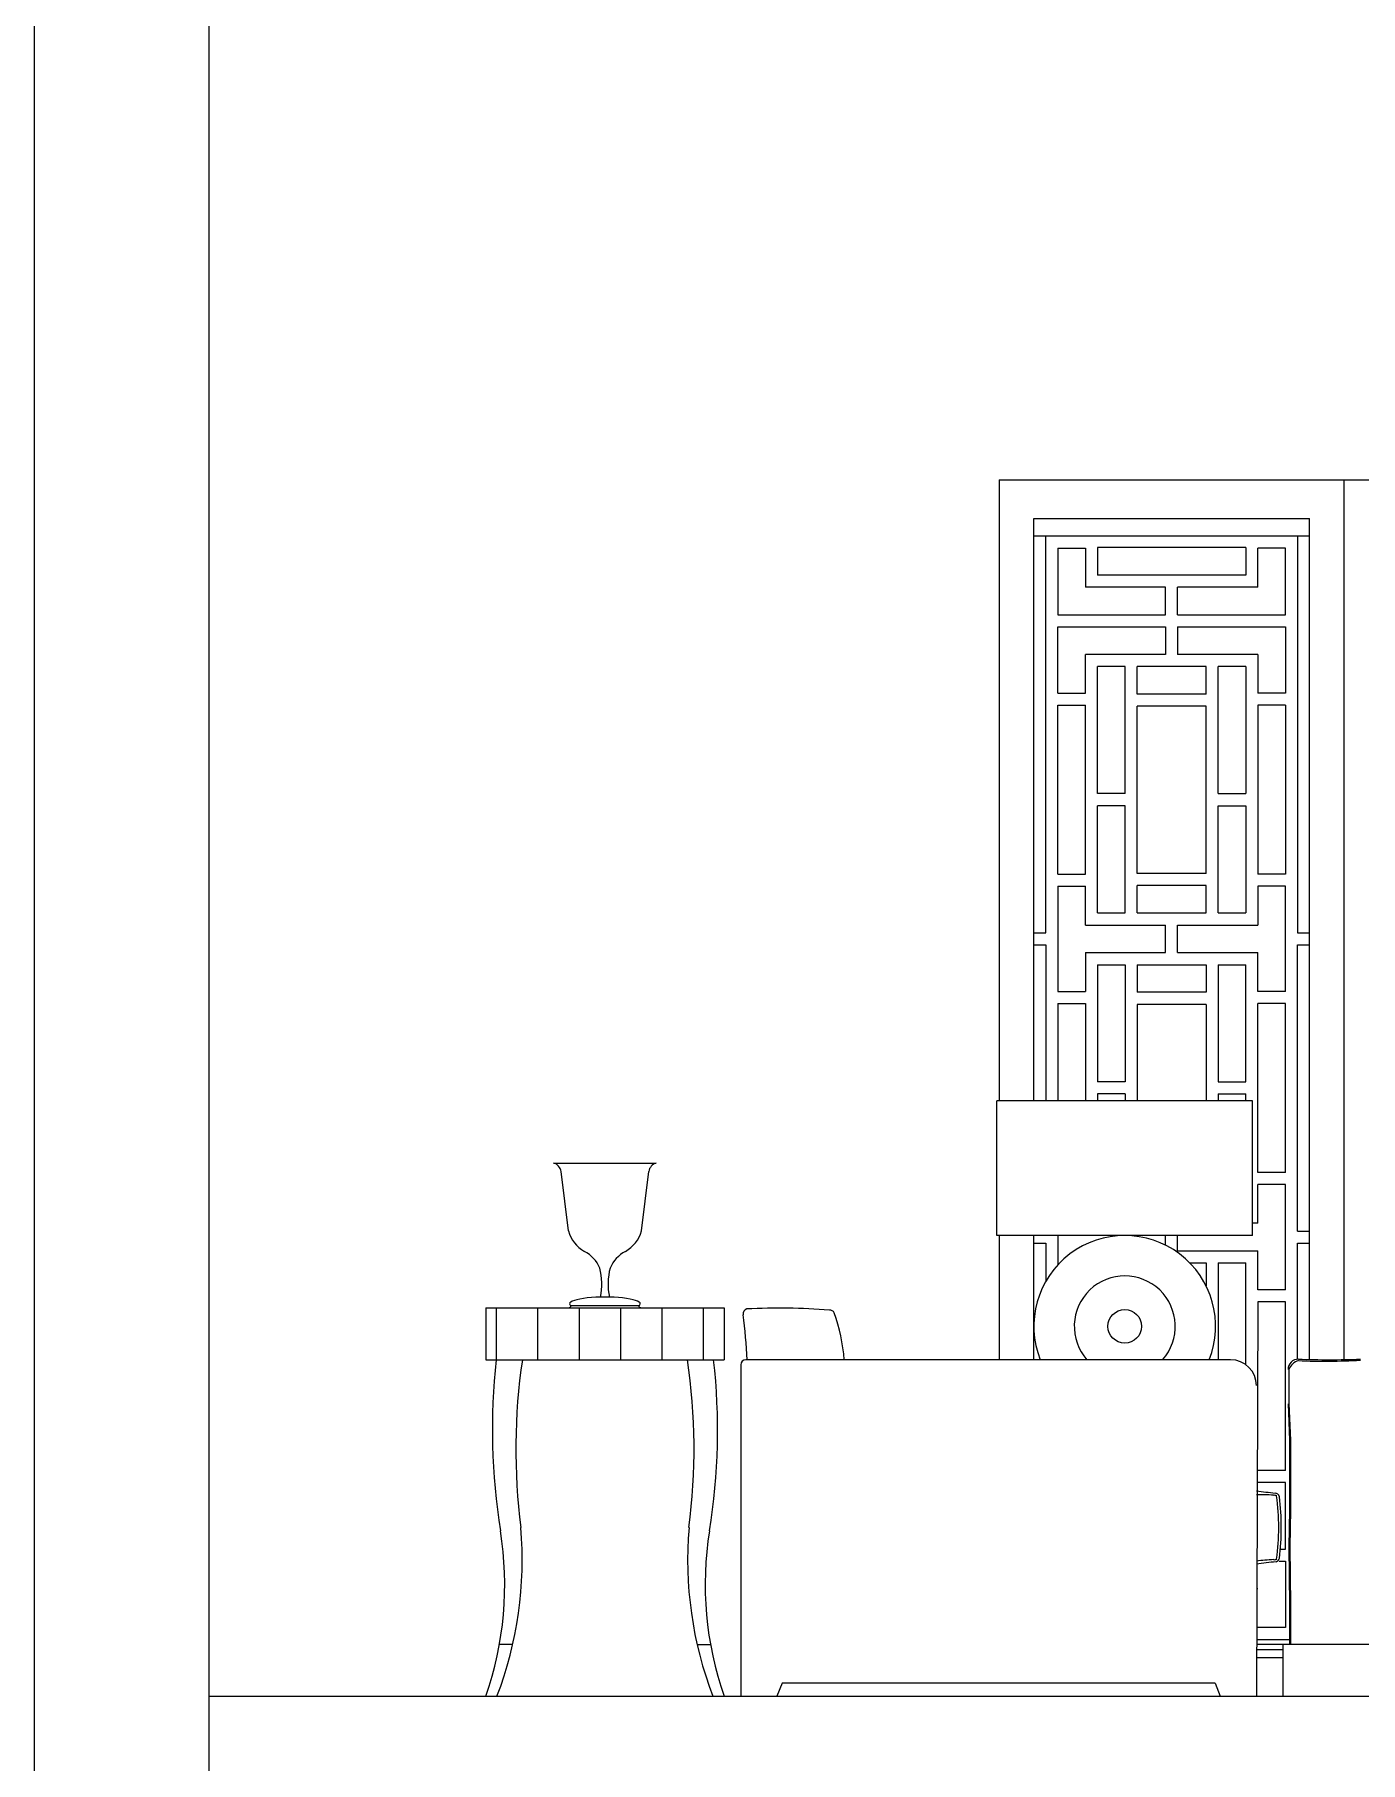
# Model space of a CAD drawing. Header units: inches. Extents: x 4.8 to 47.3, y 10 to 34.8.
# Drawn here: x 26.292 to 28.853, y 16.045 to 19.383 of the extents above; entities that cross this region are included whole.
import ezdxf

# ---------------------------------------------------------------- set-up
doc = ezdxf.new("R2010")
doc.units = ezdxf.units.IN
doc.header["$MEASUREMENT"] = 0
for name, color, linetype in [('1', 1, 'Continuous'), ('4', 4, 'Continuous'), ('kadrbm', 4, 'Continuous')]:
    doc.layers.add(name, color=color, linetype=linetype)

# ---------------------------------------------------------------- blocks, each defined once
blk = doc.blocks.new('kadrbm')
at = {"layer": 'kadrbm', "color": 4}
blk.add_lwpolyline([(0, 0), (0, 24.7972), (21, 24.7972), (21, 0), (0, 0)], close=True, dxfattribs=at)
blk.add_lwpolyline([(20.6631, 0.3257), (20.6631, 24.4603), (0.3369, 24.4603), (0.3369, 0.3257), (20.6631, 0.3257)], dxfattribs=at)

msp = doc.modelspace()

# ---------------------------------------------------------------- linework, layer by layer
at = {"layer": '1'}
for p, q in [((28.1551, 18.5232), (28.1551, 17.3232)), ((28.1551, 18.5232), (32.1511, 18.5232)), ((28.8211, 18.5232), (28.8211, 16.8235)), ((28.2217, 18.4482), (28.7545, 18.4482)), ((28.2217, 17.3232), (28.2217, 18.4482)), ((28.7545, 16.8237), (28.7545, 18.4482)), ((28.7545, 18.4139), (28.2217, 18.4139)), ((28.245, 17.6479), (28.245, 18.4139)), ((28.2683, 18.3906), (28.2683, 18.2623)), ((28.2683, 18.3906), (28.3216, 18.3906)), ((28.3216, 18.3906), (28.3216, 18.3156)), ((28.3449, 18.3922), (28.3449, 18.3389)), ((28.6313, 18.3922), (28.3449, 18.3922)), ((28.6313, 18.3922), (28.6313, 18.3389)), ((28.6546, 18.3156), (28.6546, 18.3906)), ((28.7079, 18.3906), (28.6546, 18.3906)), ((28.7079, 18.2623), (28.7079, 18.3906)), ((28.7312, 18.4139), (28.7312, 17.6479)), ((28.6313, 18.3389), (28.3449, 18.3389)), ((28.4765, 18.3156), (28.3216, 18.3156)), ((28.4765, 18.2623), (28.4765, 18.3156)), ((28.6546, 18.3156), (28.4998, 18.3156)), ((28.4998, 18.2623), (28.4998, 18.3156)), ((28.2683, 18.2623), (28.4765, 18.2623)), ((28.4998, 18.2623), (28.7079, 18.2623)), ((28.2683, 18.1107), (28.2683, 18.239)), ((28.2683, 18.239), (28.4765, 18.239)), ((28.4765, 18.239), (28.4765, 18.1857)), ((28.4998, 18.239), (28.7079, 18.239)), ((28.4998, 18.239), (28.4998, 18.1857)), ((28.7079, 18.239), (28.7079, 18.1107)), ((28.3216, 18.1107), (28.3216, 18.1857)), ((28.4765, 18.1857), (28.3216, 18.1857)), ((28.3449, 17.9168), (28.3449, 18.1624)), ((28.3982, 18.1624), (28.3449, 18.1624)), ((28.3982, 17.9168), (28.3982, 18.1624)), ((28.4215, 18.1091), (28.4215, 18.1624)), ((28.5547, 18.1624), (28.4215, 18.1624)), ((28.6546, 18.1857), (28.4998, 18.1857)), ((28.5547, 18.1091), (28.5547, 18.1624)), ((28.578, 17.9168), (28.578, 18.1624)), ((28.6313, 18.1624), (28.578, 18.1624)), ((28.6313, 18.1624), (28.6313, 17.9168)), ((28.6546, 18.1857), (28.6546, 18.1107)), ((28.2683, 18.1107), (28.3216, 18.1107)), ((28.5547, 18.1091), (28.4215, 18.1091)), ((28.7079, 18.1107), (28.6546, 18.1107)), ((28.2683, 18.0874), (28.3216, 18.0874)), ((28.2683, 17.7612), (28.2683, 18.0874)), ((28.3216, 17.7612), (28.3216, 18.0874)), ((28.5547, 18.0858), (28.4215, 18.0858)), ((28.4215, 17.7628), (28.4215, 18.0858)), ((28.5547, 17.7628), (28.5547, 18.0858)), ((28.7079, 18.0874), (28.6546, 18.0874)), ((28.6546, 18.0874), (28.6546, 17.7612)), ((28.7079, 18.0874), (28.7079, 17.7612)), ((28.3982, 17.9168), (28.3449, 17.9168)), ((28.3449, 17.6862), (28.3449, 17.8935)), ((28.3982, 17.8935), (28.3449, 17.8935)), ((28.3982, 17.6862), (28.3982, 17.8935)), ((28.578, 17.9168), (28.6313, 17.9168)), ((28.578, 17.6862), (28.578, 17.8935)), ((28.578, 17.8935), (28.6313, 17.8935)), ((28.6313, 17.8935), (28.6313, 17.6862)), ((28.2683, 17.7612), (28.3216, 17.7612)), ((28.5547, 17.7628), (28.4215, 17.7628)), ((28.7079, 17.7612), (28.6546, 17.7612)), ((28.2683, 17.7379), (28.3216, 17.7379)), ((28.2683, 17.7379), (28.2683, 17.5346)), ((28.3216, 17.6629), (28.3216, 17.7379)), ((28.5547, 17.7395), (28.4215, 17.7395)), ((28.4215, 17.6862), (28.4215, 17.7395)), ((28.5547, 17.6862), (28.5547, 17.7395)), ((28.7079, 17.7379), (28.6546, 17.7379)), ((28.6546, 17.7379), (28.6546, 17.6629)), ((28.7079, 17.5346), (28.7079, 17.7379)), ((28.3216, 17.6629), (28.4765, 17.6629)), ((28.3449, 17.6862), (28.3982, 17.6862)), ((28.4215, 17.6862), (28.5547, 17.6862)), ((28.4765, 17.6096), (28.4765, 17.6629)), ((28.4998, 17.6629), (28.6546, 17.6629)), ((28.4998, 17.6096), (28.4998, 17.6629)), ((28.578, 17.6862), (28.6313, 17.6862)), ((28.2217, 17.6479), (28.245, 17.6479)), ((28.2217, 17.6246), (28.245, 17.6246)), ((28.245, 17.6246), (28.245, 17.3232)), ((28.7312, 17.6479), (28.7545, 17.6479)), ((28.7312, 17.0718), (28.7312, 17.6246)), ((28.7312, 17.6246), (28.7545, 17.6246)), ((28.3216, 17.6096), (28.4765, 17.6096)), ((28.3216, 17.6096), (28.3216, 17.5346)), ((28.4998, 17.6096), (28.6546, 17.6096)), ((28.6546, 17.5346), (28.6546, 17.6096)), ((28.3449, 17.5863), (28.3449, 17.3599)), ((28.3449, 17.5863), (28.3982, 17.5863)), ((28.3982, 17.5863), (28.3982, 17.3599)), ((28.4215, 17.5863), (28.5547, 17.5863)), ((28.4215, 17.5863), (28.4215, 17.5331)), ((28.5547, 17.5863), (28.5547, 17.5331)), ((28.578, 17.5863), (28.578, 17.3599)), ((28.578, 17.5863), (28.6313, 17.5863)), ((28.6313, 17.3599), (28.6313, 17.5863)), ((28.2683, 17.5346), (28.3216, 17.5346)), ((28.5547, 17.5331), (28.4215, 17.5331)), ((28.7079, 17.5346), (28.6546, 17.5346)), ((28.2683, 17.5113), (28.3216, 17.5113)), ((28.2683, 17.5113), (28.2683, 17.3232)), ((28.3216, 17.5113), (28.3216, 17.3232)), ((28.5547, 17.5097), (28.4215, 17.5097)), ((28.4215, 17.5097), (28.4215, 17.3232)), ((28.5547, 17.5097), (28.5547, 17.3232)), ((28.7079, 17.5113), (28.6546, 17.5113)), ((28.6546, 17.1852), (28.6546, 17.5113)), ((28.7079, 17.1852), (28.7079, 17.5113)), ((28.3982, 17.3599), (28.3449, 17.3599)), ((28.578, 17.3599), (28.6313, 17.3599)), ((28.6446, 17.3232), (28.1506, 17.3232)), ((28.1506, 17.0632), (28.1506, 17.3232)), ((28.3449, 17.3366), (28.3449, 17.3232)), ((28.3982, 17.3366), (28.3449, 17.3366)), ((28.3982, 17.3366), (28.3982, 17.3232)), ((28.578, 17.3366), (28.578, 17.3232)), ((28.578, 17.3366), (28.6313, 17.3366)), ((28.6313, 17.3232), (28.6313, 17.3366)), ((28.6446, 17.0632), (28.6446, 17.3232)), ((27.2942, 17.2031), (27.4927, 17.2031)), ((27.3228, 17.0721), (27.3088, 17.1868)), ((27.4641, 17.0721), (27.4782, 17.1868)), ((28.7079, 17.1852), (28.6546, 17.1852)), ((28.6546, 17.0868), (28.6546, 17.1618)), ((28.7079, 17.1618), (28.6546, 17.1618)), ((28.7079, 16.9585), (28.7079, 17.1618)), ((28.6446, 17.0632), (28.1506, 17.0632)), ((28.1551, 17.0632), (28.1551, 16.8232)), ((28.2217, 16.8232), (28.2217, 17.0632)), ((28.2683, 17.0632), (28.2683, 17.0064)), ((28.4765, 17.0445), (28.4765, 17.0632)), ((28.4998, 17.0336), (28.4998, 17.0632)), ((28.6546, 17.0868), (28.6446, 17.0868)), ((28.7312, 17.0718), (28.7545, 17.0718)), ((28.2217, 17.0485), (28.245, 17.0485)), ((28.245, 17.0485), (28.245, 16.9744)), ((28.4998, 17.0336), (28.6546, 17.0336)), ((28.6546, 16.9585), (28.6546, 17.0336)), ((28.7312, 16.8245), (28.7312, 17.0485)), ((28.7312, 17.0485), (28.7545, 17.0485)), ((28.5233, 17.0102), (28.5547, 17.0102)), ((28.5547, 17.0102), (28.5547, 16.966)), ((28.578, 17.0102), (28.578, 16.8232)), ((28.578, 17.0102), (28.6313, 17.0102)), ((28.6313, 16.8137), (28.6313, 17.0102)), ((28.7079, 16.9585), (28.6546, 16.9585)), ((27.1635, 16.9232), (27.6235, 16.9232)), ((27.1635, 16.9232), (27.1635, 16.8232)), ((27.1835, 16.9232), (27.1835, 16.8232)), ((27.2635, 16.9232), (27.2635, 16.8232)), ((27.3285, 16.928), (27.4585, 16.928)), ((27.3435, 16.9232), (27.3435, 16.8232)), ((27.4235, 16.9232), (27.4235, 16.8232)), ((27.5035, 16.9232), (27.5035, 16.8232)), ((27.5835, 16.9232), (27.5835, 16.8232)), ((27.6235, 16.9232), (27.6235, 16.8232)), ((28.6546, 16.9352), (28.652, 16.1732)), ((28.7079, 16.9352), (28.6546, 16.9352)), ((28.7079, 16.6091), (28.7079, 16.9352)), ((27.1635, 16.8232), (27.6235, 16.8232)), ((28.602, 16.8232), (27.6658, 16.8232)), ((27.6558, 16.8132), (27.6558, 16.1732)), ((28.7148, 16.8044), (28.7148, 16.7382)), ((28.7131, 16.7382), (28.7159, 16.6677)), ((28.7148, 16.7382), (28.7175, 16.6677)), ((28.7159, 16.6677), (28.7159, 16.5335)), ((28.7175, 16.6677), (28.7175, 16.5335)), ((28.7079, 16.6091), (28.6546, 16.6091)), ((28.7079, 16.5858), (28.6546, 16.5858)), ((28.7079, 16.4575), (28.7079, 16.5858)), ((28.7159, 16.5335), (28.7145, 16.4616)), ((28.7175, 16.5335), (28.7162, 16.4615)), ((28.6982, 16.4575), (28.7079, 16.4575)), ((28.7145, 16.4616), (28.7159, 16.3496)), ((28.7162, 16.4616), (28.7175, 16.3496)), ((28.6956, 16.4342), (28.7079, 16.4342)), ((28.7079, 16.4342), (28.7079, 16.3059)), ((28.6546, 16.3809), (28.652, 16.3809)), ((28.7159, 16.3496), (28.7159, 16.2732)), ((28.7175, 16.3496), (28.7175, 16.2732)), ((28.7079, 16.3059), (28.6546, 16.3059)), ((27.2154, 16.2732), (27.1896, 16.2732)), ((27.5715, 16.2732), (27.5973, 16.2732)), ((28.7159, 16.2825), (28.652, 16.2825)), ((31.7468, 16.2732), (28.652, 16.2732)), ((28.7031, 16.2632), (28.652, 16.2632)), ((28.7031, 16.2732), (28.7031, 16.1732)), ((28.652, 16.2482), (28.7031, 16.2482)), ((27.7358, 16.1982), (27.7258, 16.1732)), ((28.572, 16.1982), (27.7358, 16.1982)), ((28.572, 16.1982), (28.582, 16.1732))]:
    msp.add_line(p, q, dxfattribs=at)
msp.add_circle((28.3976, 16.8877), 0.0325, dxfattribs=at)
for centre, radius, start, end in [((27.2892, 17.184), 0.0198, 8.0328, 75.3012), ((27.4977, 17.184), 0.0198, 104.6988, 171.9672), ((27.3866, 17.0902), 0.0663, 195.8839, 240.4245), ((27.4003, 17.0902), 0.0663, 299.5755, 344.1161), ((28.3976, 16.8877), 0.1755, 338.4372, 201.5628), ((27.3235, 16.975), 0.0651, 22.8745, 62.1482), ((27.4634, 16.975), 0.0651, 117.8518, 157.1255), ((27.261, 16.9693), 0.1264, 348.5752, 14.2277), ((27.5259, 16.9693), 0.1264, 165.7723, 191.4248), ((28.3976, 16.8877), 0.0975, 318.5827, 221.4173), ((27.3218, 16.9301), 0.00699, 281.3147, 342.342), ((27.3285, 16.9312), 0.00326, 180, 270), ((27.4585, 16.9312), 0.00326, 270, 0), ((27.4651, 16.9301), 0.00699, 197.658, 258.6853), ((27.73, 15.6566), 1.2663, 85.6088, 92.8335), ((27.6704, 16.9118), 0.01, 107.7404, 189.2016), ((25.9918, 16.7184), 1.6798, 3.5794, 6.5588), ((27.8277, 16.9092), 0.01, 29.1648, 94.2368), ((27.5009, 16.7949), 0.3561, 4.5621, 19.5531), ((28.4, 16.6876), 1.2241, 173.6388, 189.1621), ((28.4047, 16.6509), 1.1834, 171.6282, 187.3725), ((26.3822, 16.6509), 1.1834, 352.6275, 8.3718), ((26.3869, 16.6876), 1.2241, 350.8379, 6.3612), ((27.6658, 16.8132), 0.01, 90, 180), ((28.602, 16.7732), 0.05, 0, 90), ((28.7331, 16.8044), 0.02, 90, 180), ((28.7417, 16.7942), 0.0288, 107.3282, 159.1348), ((28.7931, 18.3228), 1.4995, 267.7069, 272.2931), ((28.7849, 17.8994), 1.079, 267.2494, 273.6028), ((28.9482, 18.8149), 2.2643, 262.4825, 263.4047), ((28.6614, 16.3157), 0.2468, 84.4739, 92.1981), ((28.6868, 16.552), 0.00938, 62.7682, 99.9341), ((28.6871, 16.5561), 0.00954, 16.0917, 84.1526), ((28.2185, 16.4992), 0.4765, 352.6261, 7.3733), ((28.2141, 16.4992), 0.4859, 352.9659, 7.04), ((26.5456, 16.3885), 0.6543, 340.7913, 9.1621), ((26.5021, 16.436), 0.7316, 338.9472, 4.9421), ((28.2848, 16.436), 0.7316, 175.0579, 201.0528), ((28.2414, 16.3885), 0.6543, 170.8379, 199.2087), ((28.6991, 16.0818), 0.3556, 92.2455, 97.6207), ((28.7738, 15.5551), 0.8818, 95.451, 97.9443), ((28.6868, 16.4464), 0.00938, 260.0659, 297.2272), ((28.6865, 16.4424), 0.0102, 290.6179, 344.5352)]:
    msp.add_arc(centre, radius, start, end, dxfattribs=at)
msp.add_ellipse((27.3935, 16.9312), major_axis=(0.0683, 0), ratio=0.19183, start_param=0, end_param=3.141593, dxfattribs=at)
at = {"layer": '4'}
msp.add_line((26.6285, 16.1732), (46.9547, 16.1732), dxfattribs=at)

# ---------------------------------------------------------------- block references
at = {"layer": 'kadrbm'}
msp.add_blockref('kadrbm', (26.2916, 10.0345), dxfattribs=at)

doc.saveas('drawing.dxf')
